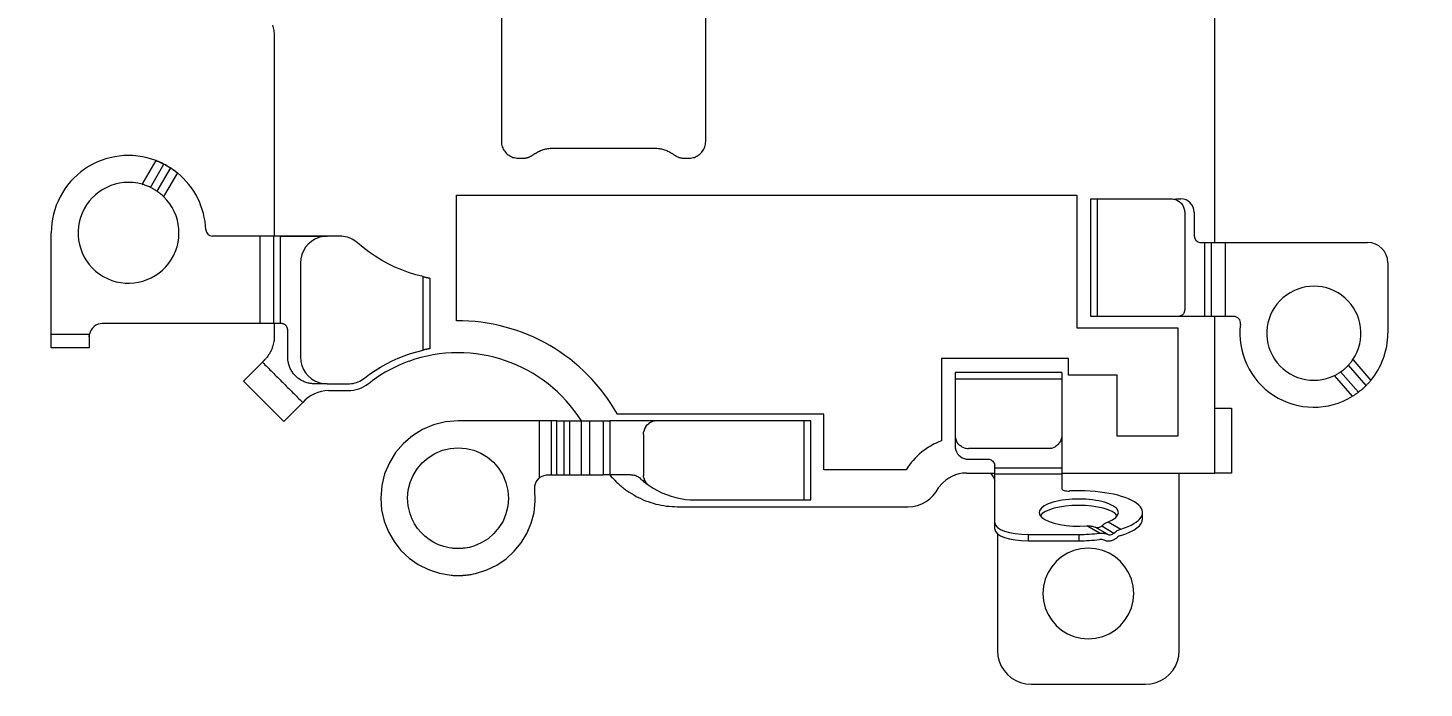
# Model space of a CAD drawing. Header units: millimetres. Extents: x 1863 to 2194, y 977 to 1295.
# Drawn here: x 1907.85 to 1928.61, y 1163.25 to 1173.08 of the extents above; entities that cross this region are included whole.
import ezdxf

# ---------------------------------------------------------------- set-up
doc = ezdxf.new("R2010")
doc.units = ezdxf.units.MM
doc.layers.add('2', color=7, linetype='Continuous', true_color=0xffffff)
doc.layers.add('BMLJ', color=4, linetype='Continuous')
doc.styles.get("Standard").update_dxf_attribs({"font": 'txt', "bigfont": 'gbcbig.shx'})
doc.dimstyles.new('ISO-25', dxfattribs={"dimtxt": 2.5, "dimasz": 2.5, "dimexe": 1.25, "dimexo": 0.625, "dimtad": 1, "dimtxsty": 'Standard', "dimcen": 2.5, "dimadec": 0, "dimazin": 0, "dimtfac": 1, "dimtmove": 0, "dimatfit": 3, "dimfxl": 1, "dimarcsym": 0})

# ---------------------------------------------------------------- blocks, each defined once
blk = doc.blocks.new('*D8')
at = {"layer": 'BMLJ', "color": 0, "lineweight": -2, "transparency": 16777216}
for p, q in [((2012.465, 1238.46), (1865.418, 1238.46)), ((1866.668, 1235.96), (1866.668, 1154.96)), ((2012.465, 1152.46), (1865.418, 1152.46))]:
    blk.add_line(p, q, dxfattribs=at)
at = {"layer": 'BMLJ', "color": 0, "transparency": 16777216}
for points in [[(1866.251, 1235.96), (1867.084, 1235.96), (1866.668, 1238.46)], [(1866.251, 1154.96), (1867.084, 1154.96), (1866.668, 1152.46)]]:
    blk.add_solid(points, dxfattribs=at)
at = {"layer": 'BMLJ', "color": 0, "transparency": 16777216, "insert": (1864.793, 1195.46), "char_height": 2.5, "attachment_point": 5, "rotation": 90}
blk.add_mtext('86', dxfattribs=at)

msp = doc.modelspace()

# ---------------------------------------------------------------- linework, layer by layer
at = {"layer": '2', "color": 35, "linetype": 'Continuous', "lineweight": 18}
for p, q in [((1909.547, 1170.751), (1909.751, 1171.104)), ((1909.668, 1170.705), (1909.868, 1171.052)), ((1909.965, 1170.996), (1909.765, 1170.649)), ((1910.068, 1170.921), (1909.864, 1170.568)), ((1923.655, 1168.785), (1923.655, 1170.535)), ((1925.191, 1170.335), (1925.191, 1169.985)), ((1908.192, 1168.32), (1908.192, 1170.03)), ((1912.483, 1169.98), (1910.591, 1169.98)), ((1911.299, 1168.68), (1911.299, 1169.98)), ((1911.499, 1169.98), (1911.499, 1168.68)), ((1911.599, 1169.98), (1911.599, 1168.68)), ((1912.233, 1169.974), (1912.172, 1169.959)), ((1912.298, 1169.98), (1912.233, 1169.974)), ((1912.512, 1169.979), (1912.483, 1169.98)), ((1912.541, 1169.975), (1912.512, 1169.979)), ((1912.569, 1169.97), (1912.541, 1169.975)), ((1912.597, 1169.963), (1912.569, 1169.97)), ((1925.191, 1169.985), (1925.192, 1169.969)), ((1911.943, 1169.764), (1911.919, 1169.706)), ((1911.975, 1169.816), (1911.943, 1169.764)), ((1912.015, 1169.863), (1911.975, 1169.816)), ((1912.062, 1169.903), (1912.015, 1169.863)), ((1912.114, 1169.935), (1912.062, 1169.903)), ((1912.172, 1169.959), (1912.114, 1169.935)), ((1912.624, 1169.954), (1912.597, 1169.963)), ((1912.65, 1169.943), (1912.624, 1169.954)), ((1912.676, 1169.93), (1912.65, 1169.943)), ((1912.7, 1169.915), (1912.676, 1169.93)), ((1912.724, 1169.899), (1912.7, 1169.915)), ((1912.747, 1169.881), (1912.724, 1169.899)), ((1912.832, 1169.809), (1912.747, 1169.881)), ((1912.92, 1169.742), (1912.832, 1169.809)), ((1925.192, 1169.969), (1925.196, 1169.953)), ((1925.196, 1169.953), (1925.202, 1169.939)), ((1925.202, 1169.939), (1925.21, 1169.926)), ((1925.21, 1169.926), (1925.22, 1169.914)), ((1925.22, 1169.914), (1925.232, 1169.904)), ((1925.232, 1169.904), (1925.245, 1169.896)), ((1925.245, 1169.896), (1925.259, 1169.89)), ((1925.259, 1169.89), (1925.274, 1169.886)), ((1925.274, 1169.886), (1925.29, 1169.885)), ((1925.349, 1169.885), (1925.449, 1169.885)), ((1925.349, 1168.785), (1925.349, 1169.885)), ((1925.449, 1169.885), (1927.769, 1169.885)), ((1925.449, 1168.785), (1925.449, 1169.885)), ((1925.649, 1169.885), (1925.649, 1168.785)), ((1911.904, 1169.645), (1911.899, 1169.58)), ((1911.899, 1169.58), (1911.899, 1168.182)), ((1911.919, 1169.706), (1911.904, 1169.645)), ((1913.012, 1169.68), (1912.92, 1169.742)), ((1913.106, 1169.622), (1913.012, 1169.68)), ((1913.203, 1169.569), (1913.106, 1169.622)), ((1913.303, 1169.52), (1913.203, 1169.569)), ((1928.069, 1169.585), (1928.069, 1168.535)), ((1913.404, 1169.477), (1913.303, 1169.52)), ((1913.508, 1169.439), (1913.404, 1169.477)), ((1913.614, 1169.406), (1913.508, 1169.439)), ((1913.722, 1169.378), (1913.614, 1169.406)), ((1913.722, 1168.285), (1913.722, 1169.378)), ((1923.754, 1168.785), (1923.655, 1168.785)), ((1925.779, 1168.785), (1924.965, 1168.785)), ((1908.192, 1168.52), (1908.761, 1168.52)), ((1911.499, 1168.68), (1908.957, 1168.68)), ((1911.599, 1168.68), (1911.499, 1168.68)), ((1908.757, 1168.32), (1908.192, 1168.32)), ((1908.757, 1168.48), (1908.757, 1168.32)), ((1911.05, 1167.822), (1911.333, 1168.105)), ((1911.899, 1168.182), (1911.904, 1168.117)), ((1911.904, 1168.117), (1911.919, 1168.056)), ((1913.176, 1168.079), (1913.263, 1168.123)), ((1913.263, 1168.123), (1913.352, 1168.163)), ((1913.352, 1168.163), (1913.442, 1168.2)), ((1913.442, 1168.2), (1913.534, 1168.232)), ((1913.534, 1168.232), (1913.627, 1168.261)), ((1913.627, 1168.261), (1913.722, 1168.285)), ((1927.549, 1168.143), (1927.817, 1167.834)), ((1911.919, 1168.056), (1911.943, 1167.998)), ((1911.943, 1167.998), (1911.975, 1167.946)), ((1911.975, 1167.946), (1912.015, 1167.899)), ((1912.015, 1167.899), (1912.062, 1167.859)), ((1912.85, 1167.866), (1912.928, 1167.925)), ((1912.928, 1167.925), (1913.009, 1167.98)), ((1913.009, 1167.98), (1913.091, 1168.031)), ((1913.091, 1168.031), (1913.176, 1168.079)), ((1923.223, 1167.95), (1921.633, 1167.95)), ((1921.633, 1167.95), (1921.633, 1167.85)), ((1923.223, 1167.95), (1923.223, 1166.221)), ((1927.545, 1167.598), (1927.277, 1167.906)), ((1927.367, 1167.959), (1927.631, 1167.656)), ((1927.747, 1167.758), (1927.484, 1168.061)), ((1911.65, 1167.222), (1911.05, 1167.822)), ((1912.062, 1167.859), (1912.114, 1167.827)), ((1912.114, 1167.827), (1912.172, 1167.802)), ((1912.172, 1167.802), (1912.233, 1167.787)), ((1912.233, 1167.787), (1912.298, 1167.781)), ((1912.298, 1167.781), (1912.604, 1167.781)), ((1912.604, 1167.781), (1912.63, 1167.782)), ((1912.63, 1167.782), (1912.657, 1167.785)), ((1912.657, 1167.785), (1912.683, 1167.789)), ((1912.683, 1167.789), (1912.709, 1167.795)), ((1912.709, 1167.795), (1912.734, 1167.803)), ((1912.734, 1167.803), (1912.758, 1167.813)), ((1912.758, 1167.813), (1912.782, 1167.824)), ((1912.782, 1167.824), (1912.806, 1167.836)), ((1912.806, 1167.836), (1912.828, 1167.851)), ((1912.828, 1167.851), (1912.85, 1167.866)), ((1923.223, 1167.85), (1921.633, 1167.85)), ((1911.932, 1167.505), (1911.65, 1167.222)), ((1925.495, 1167.42), (1925.745, 1167.42)), ((1925.745, 1167.42), (1925.745, 1166.453)), ((1913.713, 1167.102), (1913.563, 1167.008)), ((1913.878, 1167.171), (1913.713, 1167.102)), ((1914.055, 1167.215), (1913.878, 1167.171)), ((1914.242, 1167.23), (1914.055, 1167.215)), ((1915.713, 1167.23), (1914.242, 1167.23)), ((1915.453, 1166.38), (1915.453, 1167.23)), ((1915.633, 1166.43), (1915.633, 1167.23)), ((1915.713, 1166.43), (1915.713, 1167.23)), ((1915.713, 1167.23), (1916.498, 1167.23)), ((1915.818, 1167.23), (1915.818, 1166.43)), ((1915.898, 1167.23), (1915.898, 1166.43)), ((1916.078, 1166.43), (1916.078, 1167.23)), ((1916.198, 1167.23), (1916.198, 1166.43)), ((1916.398, 1167.23), (1916.398, 1166.43)), ((1916.498, 1167.23), (1916.498, 1166.43)), ((1917.009, 1167.093), (1917.001, 1167.062)), ((1917.021, 1167.122), (1917.009, 1167.093)), ((1917.037, 1167.148), (1917.021, 1167.122)), ((1917.037, 1167.148), (1917.057, 1167.171)), ((1917.057, 1167.171), (1917.08, 1167.191)), ((1917.106, 1167.207), (1917.08, 1167.191)), ((1917.135, 1167.22), (1917.106, 1167.207)), ((1917.166, 1167.227), (1917.135, 1167.22)), ((1919.387, 1167.23), (1917.166, 1167.23)), ((1919.387, 1167.23), (1919.387, 1166.054)), ((1919.487, 1166.054), (1919.487, 1167.23)), ((1913.429, 1166.893), (1913.314, 1166.759)), ((1913.563, 1167.008), (1913.429, 1166.893)), ((1916.999, 1167.03), (1917.001, 1167.062)), ((1916.999, 1167.03), (1916.999, 1166.433)), ((1921.633, 1167.02), (1921.633, 1166.86)), ((1921.633, 1166.86), (1921.636, 1166.828)), ((1913.314, 1166.759), (1913.221, 1166.609)), ((1913.707, 1166.606), (1913.796, 1166.683)), ((1913.796, 1166.683), (1913.896, 1166.746)), ((1913.896, 1166.746), (1914.009, 1166.793)), ((1914.009, 1166.793), (1914.127, 1166.821)), ((1914.127, 1166.821), (1914.246, 1166.83)), ((1914.246, 1166.83), (1914.362, 1166.82)), ((1914.362, 1166.82), (1914.475, 1166.793)), ((1914.475, 1166.793), (1914.581, 1166.749)), ((1914.581, 1166.749), (1914.68, 1166.689)), ((1914.68, 1166.689), (1914.768, 1166.615)), ((1921.636, 1166.828), (1921.643, 1166.797)), ((1921.643, 1166.797), (1921.655, 1166.768)), ((1921.655, 1166.768), (1921.671, 1166.742)), ((1921.671, 1166.742), (1921.691, 1166.719)), ((1921.691, 1166.719), (1921.715, 1166.699)), ((1921.715, 1166.699), (1921.741, 1166.683)), ((1921.741, 1166.683), (1921.77, 1166.671)), ((1921.77, 1166.671), (1921.8, 1166.663)), ((1921.8, 1166.663), (1921.833, 1166.661)), ((1921.833, 1166.661), (1922.123, 1166.661)), ((1922.123, 1166.661), (1922.14, 1166.659)), ((1922.14, 1166.659), (1922.155, 1166.655)), ((1922.155, 1166.655), (1922.169, 1166.649)), ((1922.169, 1166.649), (1922.182, 1166.641)), ((1913.151, 1166.444), (1913.107, 1166.267)), ((1913.221, 1166.609), (1913.151, 1166.444)), ((1913.573, 1166.419), (1913.633, 1166.518)), ((1913.633, 1166.518), (1913.707, 1166.606)), ((1914.768, 1166.615), (1914.845, 1166.527)), ((1914.845, 1166.527), (1914.908, 1166.426)), ((1922.163, 1166.454), (1922.182, 1166.427)), ((1922.182, 1166.641), (1922.194, 1166.631)), ((1922.194, 1166.631), (1922.204, 1166.619)), ((1922.204, 1166.619), (1922.212, 1166.606)), ((1922.212, 1166.606), (1922.218, 1166.592)), ((1922.218, 1166.592), (1922.222, 1166.576)), ((1922.222, 1166.576), (1922.223, 1166.563)), ((1922.223, 1165.618), (1922.223, 1166.563)), ((1922.223, 1166.531), (1923.223, 1166.531)), ((1924.966, 1163.813), (1924.966, 1166.454)), ((1925.745, 1166.453), (1925.496, 1166.453)), ((1913.107, 1166.267), (1913.092, 1166.08)), ((1913.501, 1166.2), (1913.529, 1166.313)), ((1913.529, 1166.313), (1913.573, 1166.419)), ((1914.908, 1166.426), (1914.955, 1166.313)), ((1914.955, 1166.313), (1914.983, 1166.195)), ((1915.384, 1166.23), (1915.386, 1166.262)), ((1915.386, 1166.262), (1915.394, 1166.293)), ((1915.394, 1166.293), (1915.406, 1166.322)), ((1915.406, 1166.322), (1915.422, 1166.348)), ((1915.422, 1166.348), (1915.442, 1166.372)), ((1915.442, 1166.372), (1915.466, 1166.392)), ((1915.466, 1166.392), (1915.492, 1166.408)), ((1915.492, 1166.408), (1915.521, 1166.42)), ((1915.521, 1166.42), (1915.56, 1166.43)), ((1915.56, 1166.43), (1915.713, 1166.43)), ((1915.713, 1166.43), (1916.398, 1166.43)), ((1916.814, 1166.43), (1916.398, 1166.43)), ((1916.814, 1166.43), (1916.829, 1166.43)), ((1916.829, 1166.43), (1916.844, 1166.428)), ((1916.844, 1166.428), (1916.859, 1166.425)), ((1916.859, 1166.425), (1916.873, 1166.421)), ((1916.873, 1166.421), (1916.887, 1166.416)), ((1916.887, 1166.416), (1916.901, 1166.41)), ((1916.901, 1166.41), (1916.914, 1166.403)), ((1916.914, 1166.403), (1916.927, 1166.395)), ((1916.927, 1166.395), (1916.939, 1166.386)), ((1916.939, 1166.386), (1916.951, 1166.376)), ((1916.951, 1166.376), (1916.963, 1166.365)), ((1916.963, 1166.365), (1916.976, 1166.353)), ((1916.976, 1166.353), (1916.989, 1166.342)), ((1916.989, 1166.342), (1917.002, 1166.331)), ((1916.999, 1166.433), (1917, 1166.413)), ((1917.002, 1166.394), (1917, 1166.413)), ((1917.002, 1166.394), (1917.007, 1166.376)), ((1917.002, 1166.331), (1917.015, 1166.32)), ((1917.007, 1166.376), (1917.013, 1166.358)), ((1917.021, 1166.34), (1917.013, 1166.358)), ((1917.015, 1166.32), (1917.029, 1166.309)), ((1917.021, 1166.34), (1917.031, 1166.324)), ((1917.029, 1166.309), (1917.042, 1166.299)), ((1917.042, 1166.308), (1917.031, 1166.324)), ((1917.054, 1166.294), (1917.042, 1166.308)), ((1917.042, 1166.299), (1917.056, 1166.289)), ((1917.054, 1166.294), (1917.07, 1166.279)), ((1917.056, 1166.289), (1917.07, 1166.278)), ((1917.07, 1166.278), (1917.084, 1166.269)), ((1917.084, 1166.269), (1917.145, 1166.229)), ((1922.182, 1166.427), (1922.199, 1166.398)), ((1922.199, 1166.398), (1922.215, 1166.37)), ((1922.215, 1166.37), (1922.223, 1166.351)), ((1923.223, 1166.437), (1922.223, 1166.437)), ((1913.092, 1166.08), (1913.106, 1165.905)), ((1913.492, 1166.084), (1913.501, 1166.2)), ((1913.5, 1165.965), (1913.492, 1166.084)), ((1914.992, 1166.076), (1914.982, 1165.96)), ((1914.983, 1166.195), (1914.992, 1166.076)), ((1915.372, 1165.869), (1915.391, 1166.036)), ((1915.384, 1166.215), (1915.384, 1166.217)), ((1915.384, 1166.212), (1915.384, 1166.215)), ((1915.384, 1166.21), (1915.384, 1166.212)), ((1915.384, 1166.208), (1915.384, 1166.21)), ((1915.391, 1166.036), (1915.384, 1166.208)), ((1917.145, 1166.229), (1917.209, 1166.193)), ((1917.209, 1166.193), (1917.274, 1166.161)), ((1917.274, 1166.161), (1917.341, 1166.133)), ((1917.341, 1166.133), (1917.41, 1166.109)), ((1917.41, 1166.109), (1917.48, 1166.089)), ((1917.48, 1166.089), (1917.551, 1166.074)), ((1917.551, 1166.074), (1917.623, 1166.063)), ((1917.623, 1166.063), (1917.696, 1166.056)), ((1917.696, 1166.056), (1917.769, 1166.054)), ((1917.769, 1166.054), (1919.487, 1166.054)), ((1913.106, 1165.905), (1913.144, 1165.738)), ((1913.529, 1165.846), (1913.5, 1165.965)), ((1913.559, 1165.77), (1913.529, 1165.846)), ((1914.955, 1165.847), (1914.911, 1165.741)), ((1914.982, 1165.96), (1914.955, 1165.847)), ((1915.33, 1165.708), (1915.372, 1165.869)), ((1924.423, 1165.772), (1924.423, 1165.866)), ((1913.144, 1165.738), (1913.206, 1165.58)), ((1913.596, 1165.698), (1913.559, 1165.77)), ((1913.641, 1165.631), (1913.596, 1165.698)), ((1913.693, 1165.57), (1913.641, 1165.631)), ((1914.851, 1165.643), (1914.777, 1165.554)), ((1914.911, 1165.741), (1914.851, 1165.643)), ((1915.266, 1165.557), (1915.33, 1165.708)), ((1923.78, 1165.559), (1923.595, 1165.669)), ((1923.899, 1165.543), (1923.718, 1165.65)), ((1923.815, 1165.669), (1923.995, 1165.562)), ((1923.912, 1165.731), (1924.097, 1165.621)), ((1913.206, 1165.58), (1913.29, 1165.435)), ((1913.29, 1165.435), (1913.393, 1165.304)), ((1913.75, 1165.514), (1913.693, 1165.57)), ((1913.813, 1165.465), (1913.75, 1165.514)), ((1913.881, 1165.423), (1913.813, 1165.465)), ((1913.953, 1165.388), (1913.881, 1165.423)), ((1914.588, 1165.415), (1914.475, 1165.368)), ((1914.689, 1165.477), (1914.588, 1165.415)), ((1914.777, 1165.554), (1914.689, 1165.477)), ((1915.078, 1165.29), (1915.181, 1165.417)), ((1915.181, 1165.417), (1915.266, 1165.557)), ((1922.266, 1165.549), (1922.266, 1163.813)), ((1922.723, 1165.541), (1922.723, 1165.447)), ((1922.723, 1165.541), (1923.473, 1165.541)), ((1922.723, 1165.447), (1923.473, 1165.447)), ((1923.473, 1165.541), (1923.473, 1165.447)), ((1913.393, 1165.304), (1913.514, 1165.19)), ((1914.03, 1165.361), (1913.953, 1165.388)), ((1914.11, 1165.342), (1914.03, 1165.361)), ((1914.144, 1165.337), (1914.11, 1165.342)), ((1914.208, 1165.331), (1914.192, 1165.331)), ((1914.272, 1165.331), (1914.208, 1165.331)), ((1914.28, 1165.331), (1914.272, 1165.331)), ((1914.288, 1165.331), (1914.28, 1165.331)), ((1914.323, 1165.335), (1914.309, 1165.333)), ((1914.337, 1165.336), (1914.323, 1165.335)), ((1914.35, 1165.337), (1914.337, 1165.336)), ((1914.38, 1165.343), (1914.35, 1165.337)), ((1914.411, 1165.349), (1914.38, 1165.343)), ((1914.443, 1165.358), (1914.411, 1165.349)), ((1914.475, 1165.368), (1914.443, 1165.358)), ((1914.957, 1165.179), (1915.078, 1165.29)), ((1923.217, 1165.207), (1923.139, 1165.14)), ((1923.305, 1165.262), (1923.217, 1165.207)), ((1923.402, 1165.303), (1923.305, 1165.262)), ((1923.505, 1165.328), (1923.402, 1165.303)), ((1923.615, 1165.337), (1923.505, 1165.328)), ((1923.724, 1165.328), (1923.615, 1165.337)), ((1923.829, 1165.303), (1923.724, 1165.328)), ((1923.926, 1165.262), (1923.829, 1165.303)), ((1924.014, 1165.207), (1923.926, 1165.262)), ((1924.093, 1165.14), (1924.014, 1165.207)), ((1913.514, 1165.19), (1913.651, 1165.093)), ((1913.651, 1165.093), (1913.802, 1165.017)), ((1913.802, 1165.017), (1913.965, 1164.963)), ((1914.504, 1164.96), (1914.668, 1165.012)), ((1914.668, 1165.012), (1914.82, 1165.085)), ((1914.82, 1165.085), (1914.957, 1165.179)), ((1923.071, 1165.061), (1923.016, 1164.973)), ((1923.139, 1165.14), (1923.071, 1165.061)), ((1924.16, 1165.061), (1924.093, 1165.14)), ((1924.215, 1164.973), (1924.16, 1165.061)), ((1913.965, 1164.963), (1914.139, 1164.934)), ((1914.139, 1164.934), (1914.155, 1164.934)), ((1914.155, 1164.934), (1914.172, 1164.932)), ((1914.172, 1164.932), (1914.189, 1164.931)), ((1914.189, 1164.931), (1914.205, 1164.931)), ((1914.205, 1164.931), (1914.237, 1164.93)), ((1914.237, 1164.93), (1914.266, 1164.93)), ((1914.266, 1164.93), (1914.28, 1164.931)), ((1914.28, 1164.931), (1914.293, 1164.931)), ((1914.293, 1164.931), (1914.308, 1164.932)), ((1914.329, 1164.934), (1914.337, 1164.934)), ((1914.337, 1164.934), (1914.344, 1164.934)), ((1914.344, 1164.934), (1914.351, 1164.935)), ((1914.351, 1164.935), (1914.365, 1164.936)), ((1914.365, 1164.936), (1914.378, 1164.938)), ((1914.378, 1164.938), (1914.392, 1164.94)), ((1914.392, 1164.94), (1914.407, 1164.942)), ((1914.407, 1164.942), (1914.423, 1164.944)), ((1914.423, 1164.944), (1914.439, 1164.947)), ((1914.439, 1164.947), (1914.471, 1164.953)), ((1914.471, 1164.953), (1914.504, 1164.96)), ((1922.976, 1164.876), (1922.95, 1164.772)), ((1923.016, 1164.973), (1922.976, 1164.876)), ((1924.256, 1164.876), (1924.215, 1164.973)), ((1924.282, 1164.772), (1924.256, 1164.876)), ((1922.95, 1164.772), (1922.941, 1164.663)), ((1922.941, 1164.663), (1922.95, 1164.553)), ((1924.29, 1164.663), (1924.282, 1164.772)), ((1924.282, 1164.553), (1924.29, 1164.663)), ((1922.95, 1164.553), (1922.976, 1164.449)), ((1922.976, 1164.449), (1923.016, 1164.352)), ((1924.215, 1164.352), (1924.256, 1164.449)), ((1924.256, 1164.449), (1924.282, 1164.553)), ((1923.016, 1164.352), (1923.071, 1164.264)), ((1923.071, 1164.264), (1923.139, 1164.186)), ((1923.139, 1164.186), (1923.217, 1164.118)), ((1924.014, 1164.118), (1924.093, 1164.186)), ((1924.093, 1164.186), (1924.16, 1164.264)), ((1924.16, 1164.264), (1924.215, 1164.352)), ((1923.217, 1164.118), (1923.305, 1164.063)), ((1923.305, 1164.063), (1923.402, 1164.022)), ((1923.402, 1164.022), (1923.505, 1163.997)), ((1923.505, 1163.997), (1923.615, 1163.988)), ((1923.615, 1163.988), (1923.724, 1163.997)), ((1923.724, 1163.997), (1923.829, 1164.022)), ((1923.829, 1164.022), (1923.926, 1164.063)), ((1923.926, 1164.063), (1924.014, 1164.118)), ((1922.266, 1163.813), (1922.272, 1163.732)), ((1924.96, 1163.732), (1924.966, 1163.813)), ((1922.272, 1163.732), (1922.291, 1163.655)), ((1922.291, 1163.655), (1922.321, 1163.583)), ((1922.321, 1163.583), (1922.362, 1163.517)), ((1924.87, 1163.517), (1924.91, 1163.583)), ((1924.91, 1163.583), (1924.941, 1163.655)), ((1924.941, 1163.655), (1924.96, 1163.732)), ((1922.362, 1163.517), (1922.412, 1163.459)), ((1922.412, 1163.459), (1922.47, 1163.409)), ((1922.47, 1163.409), (1922.536, 1163.368)), ((1922.536, 1163.368), (1922.608, 1163.338)), ((1922.608, 1163.338), (1922.685, 1163.319)), ((1924.546, 1163.319), (1924.624, 1163.338)), ((1924.624, 1163.338), (1924.695, 1163.368)), ((1924.695, 1163.368), (1924.761, 1163.409)), ((1924.761, 1163.409), (1924.819, 1163.459)), ((1924.819, 1163.459), (1924.87, 1163.517)), ((1922.685, 1163.319), (1922.766, 1163.312)), ((1922.766, 1163.312), (1924.465, 1163.312)), ((1924.465, 1163.312), (1924.546, 1163.319))]:
    msp.add_line(p, q, dxfattribs=at)
for centre, radius, start, end in [((1909.342, 1170.03), 1.15, 69.1582, 180), ((1909.342, 1170.03), 1.15, 2.2924, 50.8418), ((1909.342, 1170.03), 0.75, 74.1255, 45.8745), ((1924.99, 1170.334), 0.201, 0.194, 89.982), ((1910.591, 1170.08), 0.1, 182.293, 270), ((1927.769, 1169.585), 0.3, 360, 90), ((1926.969, 1168.535), 0.7, 325.9245, 296.0755), ((1925.779, 1168.685), 0.1, 352.8192, 90), ((1908.957, 1168.48), 0.2, 90, 168.4516), ((1914.243, 1166.007), 2.713, 29.1647, 90.4985), ((1926.969, 1168.535), 1.1, 172.8192, 301.567), ((1926.969, 1168.535), 1.1, 320.433, 360), ((1914.236, 1166.09), 2.154, 109.7398, 126.1555), ((1914.243, 1166.081), 2.164, 32.0654, 109.8179), ((1912.604, 1168.181), 0.499, 270.0264, 307.9748), ((1912.319, 1167.171), 0.51, 90.2623, 139.2057), ((1921.803, 1165.951), 1.052, 110.5818, 148.3396), ((1921.802, 1165.954), 0.5, 90, 140.809), ((1920.936, 1166.452), 0.499, 270.0054, 334.3946)]:
    msp.add_arc(centre, radius, start, end, dxfattribs=at)
for centre, major_axis, start_param, end_param in [((1923.473, 1165.866), (-0.59, 0), 2.409829, 8.062146), ((1923.323, 1166.221), (0.1, 0), 3.141593, 4.855737), ((1923.473, 1165.866), (-0.95, 0), 2.288276, 4.855737), ((1923.473, 1165.772), (-0.59, 0), 3.376639, 6.048154), ((1922.723, 1165.712), (-0.5, 0), 0, 1.570796), ((1922.723, 1165.618), (0.5, 0), 3.141593, 4.712389), ((1923.473, 1165.772), (-0.95, 0), 2.288276, 3.141597), ((1923.473, 1165.866), (-0.95, 0), 1.570796, 1.900514), ((1923.473, 1165.772), (-0.95, 0), 1.570796, 1.900514)]:
    msp.add_ellipse(centre, major_axis=major_axis, ratio=0.34202, start_param=start_param, end_param=end_param, dxfattribs=at)
for points, degree in [([(1925.495, 1169.885), (1925.495, 1183.619)], 1), ([(1917.926, 1171.39), (1917.926, 1176.1)], 1), ([(1914.888, 1175.066), (1914.888, 1171.39)], 1), ([(1911.484, 1173.119), (1911.49, 1173.094), (1911.496, 1173.068), (1911.503, 1173.043)], 3), ([(1911.503, 1173.043), (1911.505, 1173.016), (1911.507, 1172.989), (1911.509, 1172.961)], 3), ([(1911.509, 1172.961), (1911.509, 1169.98)], 1), ([(1914.888, 1171.39), (1914.889, 1171.377), (1914.89, 1171.363), (1914.891, 1171.35)], 3), ([(1914.891, 1171.35), (1914.894, 1171.337), (1914.897, 1171.324), (1914.9, 1171.311)], 3), ([(1914.9, 1171.311), (1914.905, 1171.299), (1914.91, 1171.287), (1914.915, 1171.275)], 3), ([(1914.915, 1171.275), (1914.922, 1171.264), (1914.929, 1171.254), (1914.936, 1171.243)], 3), ([(1914.936, 1171.243), (1914.944, 1171.233), (1914.952, 1171.223), (1914.96, 1171.214)], 3), ([(1915.384, 1171.209), (1915.394, 1171.214), (1915.403, 1171.22), (1915.412, 1171.226)], 3), ([(1915.412, 1171.226), (1915.422, 1171.231), (1915.431, 1171.236), (1915.441, 1171.24)], 3), ([(1915.441, 1171.24), (1915.45, 1171.245), (1915.46, 1171.249), (1915.47, 1171.253)], 3), ([(1915.47, 1171.253), (1915.48, 1171.257), (1915.49, 1171.261), (1915.5, 1171.265)], 3), ([(1915.5, 1171.265), (1915.51, 1171.268), (1915.521, 1171.271), (1915.531, 1171.274)], 3), ([(1915.531, 1171.274), (1915.541, 1171.276), (1915.552, 1171.279), (1915.562, 1171.281)], 3), ([(1915.562, 1171.281), (1915.573, 1171.283), (1915.583, 1171.284), (1915.594, 1171.286)], 3), ([(1915.594, 1171.286), (1915.605, 1171.287), (1915.615, 1171.288), (1915.626, 1171.289)], 3), ([(1915.626, 1171.289), (1915.637, 1171.29), (1915.648, 1171.29), (1915.659, 1171.29)], 3), ([(1915.659, 1171.29), (1917.157, 1171.29)], 1), ([(1917.157, 1171.29), (1917.168, 1171.29), (1917.178, 1171.29), (1917.189, 1171.289)], 3), ([(1917.189, 1171.289), (1917.2, 1171.288), (1917.21, 1171.287), (1917.221, 1171.286)], 3), ([(1917.221, 1171.286), (1917.232, 1171.284), (1917.242, 1171.283), (1917.253, 1171.281)], 3), ([(1917.253, 1171.281), (1917.263, 1171.279), (1917.274, 1171.276), (1917.284, 1171.274)], 3), ([(1917.284, 1171.274), (1917.294, 1171.271), (1917.304, 1171.268), (1917.315, 1171.265)], 3), ([(1917.315, 1171.265), (1917.325, 1171.261), (1917.335, 1171.257), (1917.345, 1171.253)], 3), ([(1917.345, 1171.253), (1917.354, 1171.249), (1917.364, 1171.245), (1917.374, 1171.24)], 3), ([(1917.374, 1171.24), (1917.383, 1171.236), (1917.393, 1171.231), (1917.402, 1171.226)], 3), ([(1917.402, 1171.226), (1917.412, 1171.22), (1917.421, 1171.214), (1917.43, 1171.209)], 3), ([(1917.854, 1171.214), (1917.862, 1171.223), (1917.87, 1171.233), (1917.879, 1171.243)], 3), ([(1917.879, 1171.243), (1917.885, 1171.254), (1917.892, 1171.264), (1917.899, 1171.275)], 3), ([(1917.899, 1171.275), (1917.904, 1171.287), (1917.909, 1171.299), (1917.914, 1171.311)], 3), ([(1917.914, 1171.311), (1917.917, 1171.324), (1917.92, 1171.337), (1917.923, 1171.35)], 3), ([(1917.923, 1171.35), (1917.924, 1171.363), (1917.925, 1171.377), (1917.926, 1171.39)], 3), ([(1914.96, 1171.214), (1914.97, 1171.205), (1914.98, 1171.197), (1914.989, 1171.189)], 3), ([(1914.989, 1171.189), (1915, 1171.182), (1915.011, 1171.175), (1915.022, 1171.168)], 3), ([(1915.022, 1171.168), (1915.034, 1171.163), (1915.046, 1171.158), (1915.058, 1171.153)], 3), ([(1915.058, 1171.153), (1915.071, 1171.15), (1915.084, 1171.147), (1915.097, 1171.144)], 3), ([(1915.097, 1171.144), (1915.11, 1171.143), (1915.124, 1171.142), (1915.137, 1171.141)], 3), ([(1915.137, 1171.141), (1915.208, 1171.141)], 1), ([(1915.208, 1171.141), (1915.214, 1171.141), (1915.219, 1171.141), (1915.224, 1171.141)], 3), ([(1915.224, 1171.141), (1915.23, 1171.142), (1915.235, 1171.142), (1915.24, 1171.143)], 3), ([(1915.24, 1171.143), (1915.246, 1171.143), (1915.251, 1171.144), (1915.256, 1171.145)], 3), ([(1915.256, 1171.145), (1915.261, 1171.146), (1915.267, 1171.148), (1915.272, 1171.149)], 3), ([(1915.272, 1171.149), (1915.277, 1171.15), (1915.282, 1171.152), (1915.287, 1171.153)], 3), ([(1915.287, 1171.153), (1915.292, 1171.155), (1915.297, 1171.157), (1915.302, 1171.159)], 3), ([(1915.302, 1171.159), (1915.307, 1171.161), (1915.312, 1171.163), (1915.317, 1171.165)], 3), ([(1915.317, 1171.165), (1915.321, 1171.168), (1915.326, 1171.17), (1915.331, 1171.173)], 3), ([(1915.331, 1171.173), (1915.335, 1171.176), (1915.34, 1171.178), (1915.344, 1171.181)], 3), ([(1915.344, 1171.181), (1915.349, 1171.184), (1915.353, 1171.187), (1915.358, 1171.19)], 3), ([(1915.358, 1171.19), (1915.366, 1171.197), (1915.375, 1171.203), (1915.384, 1171.209)], 3), ([(1917.43, 1171.209), (1917.439, 1171.203), (1917.448, 1171.197), (1917.457, 1171.19)], 3), ([(1917.457, 1171.19), (1917.461, 1171.187), (1917.465, 1171.184), (1917.47, 1171.181)], 3), ([(1917.47, 1171.181), (1917.474, 1171.178), (1917.479, 1171.176), (1917.483, 1171.173)], 3), ([(1917.483, 1171.173), (1917.488, 1171.17), (1917.493, 1171.168), (1917.498, 1171.165)], 3), ([(1917.498, 1171.165), (1917.502, 1171.163), (1917.507, 1171.161), (1917.512, 1171.159)], 3), ([(1917.512, 1171.159), (1917.517, 1171.157), (1917.522, 1171.155), (1917.527, 1171.153)], 3), ([(1917.527, 1171.153), (1917.532, 1171.152), (1917.537, 1171.15), (1917.542, 1171.149)], 3), ([(1917.542, 1171.149), (1917.548, 1171.148), (1917.553, 1171.146), (1917.558, 1171.145)], 3), ([(1917.558, 1171.145), (1917.563, 1171.144), (1917.568, 1171.143), (1917.574, 1171.143)], 3), ([(1917.574, 1171.143), (1917.579, 1171.142), (1917.584, 1171.142), (1917.59, 1171.141)], 3), ([(1917.59, 1171.141), (1917.595, 1171.141), (1917.6, 1171.141), (1917.606, 1171.141)], 3), ([(1917.606, 1171.141), (1917.678, 1171.141)], 1), ([(1917.678, 1171.141), (1917.692, 1171.142), (1917.705, 1171.143), (1917.719, 1171.144)], 3), ([(1917.719, 1171.144), (1917.731, 1171.147), (1917.744, 1171.15), (1917.757, 1171.153)], 3), ([(1917.757, 1171.153), (1917.769, 1171.158), (1917.781, 1171.163), (1917.792, 1171.168)], 3), ([(1917.792, 1171.168), (1917.803, 1171.175), (1917.814, 1171.182), (1917.825, 1171.189)], 3), ([(1917.825, 1171.189), (1917.835, 1171.197), (1917.844, 1171.205), (1917.854, 1171.214)], 3), ([(1914.219, 1170.59), (1923.445, 1170.59)], 1), ([(1914.219, 1168.72), (1914.219, 1170.59)], 1), ([(1923.445, 1170.59), (1923.445, 1168.618)], 1), ([(1923.655, 1170.535), (1923.754, 1170.535)], 1), ([(1923.754, 1170.535), (1924.849, 1170.535)], 1), ([(1923.754, 1168.785), (1923.754, 1170.535)], 1), ([(1924.849, 1170.535), (1924.859, 1170.534), (1924.87, 1170.533), (1924.881, 1170.532)], 3), ([(1924.881, 1170.532), (1924.891, 1170.53), (1924.902, 1170.527), (1924.912, 1170.525)], 3), ([(1924.912, 1170.535), (1924.99, 1170.535)], 1), ([(1924.912, 1170.525), (1924.921, 1170.521), (1924.931, 1170.517), (1924.941, 1170.512)], 3), ([(1924.941, 1170.512), (1924.949, 1170.507), (1924.958, 1170.502), (1924.967, 1170.496)], 3), ([(1924.967, 1170.496), (1924.975, 1170.49), (1924.982, 1170.483), (1924.99, 1170.476)], 3), ([(1924.99, 1170.476), (1924.997, 1170.469), (1925.003, 1170.461), (1925.01, 1170.453)], 3), ([(1925.01, 1170.453), (1925.016, 1170.444), (1925.021, 1170.436), (1925.026, 1170.427)], 3), ([(1925.026, 1170.427), (1925.03, 1170.417), (1925.034, 1170.408), (1925.038, 1170.398)], 3), ([(1925.038, 1170.398), (1925.041, 1170.388), (1925.043, 1170.378), (1925.046, 1170.367)], 3), ([(1925.046, 1170.367), (1925.047, 1170.356), (1925.048, 1170.346), (1925.049, 1170.335)], 3), ([(1925.049, 1170.335), (1925.049, 1168.885)], 1), ([(1911.599, 1169.98), (1912.298, 1169.98)], 1), ([(1925.29, 1169.885), (1925.349, 1169.885)], 1), ([(1913.742, 1169.373), (1913.745, 1169.372), (1913.748, 1169.371), (1913.751, 1169.37)], 3), ([(1913.751, 1169.37), (1913.754, 1169.37), (1913.757, 1169.369), (1913.76, 1169.368)], 3), ([(1913.76, 1169.368), (1913.763, 1169.368), (1913.766, 1169.368), (1913.769, 1169.367)], 3), ([(1913.793, 1169.362), (1913.795, 1169.362), (1913.797, 1169.361), (1913.799, 1169.361)], 3), ([(1913.799, 1169.361), (1913.801, 1169.36), (1913.803, 1169.36), (1913.805, 1169.359)], 3), ([(1913.805, 1169.359), (1913.807, 1169.359), (1913.808, 1169.358), (1913.81, 1169.358)], 3), ([(1913.817, 1169.357), (1913.819, 1169.357), (1913.82, 1169.357), (1913.822, 1169.357)], 3), ([(1913.822, 1169.357), (1913.822, 1168.306)], 1), ([(1924.949, 1168.785), (1923.754, 1168.785)], 1), ([(1924.965, 1168.786), (1924.96, 1168.786), (1924.954, 1168.785), (1924.949, 1168.785)], 3), ([(1924.98, 1168.79), (1924.975, 1168.789), (1924.97, 1168.788), (1924.965, 1168.786)], 3), ([(1924.995, 1168.796), (1924.99, 1168.794), (1924.985, 1168.792), (1924.98, 1168.79)], 3), ([(1925.008, 1168.804), (1925.003, 1168.802), (1924.999, 1168.799), (1924.995, 1168.796)], 3), ([(1925.019, 1168.814), (1925.015, 1168.811), (1925.012, 1168.808), (1925.008, 1168.804)], 3), ([(1925.029, 1168.826), (1925.026, 1168.822), (1925.023, 1168.818), (1925.019, 1168.814)], 3), ([(1925.037, 1168.839), (1925.035, 1168.835), (1925.032, 1168.83), (1925.029, 1168.826)], 3), ([(1925.043, 1168.853), (1925.041, 1168.849), (1925.039, 1168.844), (1925.037, 1168.839)], 3), ([(1925.047, 1168.869), (1925.046, 1168.864), (1925.045, 1168.858), (1925.043, 1168.853)], 3), ([(1925.049, 1168.885), (1925.048, 1168.879), (1925.048, 1168.874), (1925.047, 1168.869)], 3), ([(1925.495, 1166.454), (1925.495, 1168.785)], 1), ([(1911.509, 1168.68), (1911.509, 1168.489)], 1), ([(1911.61, 1168.68), (1911.599, 1168.68)], 1), ([(1911.626, 1168.679), (1911.621, 1168.679), (1911.615, 1168.679), (1911.61, 1168.68)], 3), ([(1911.641, 1168.675), (1911.636, 1168.676), (1911.631, 1168.677), (1911.626, 1168.679)], 3), ([(1911.656, 1168.669), (1911.651, 1168.671), (1911.646, 1168.673), (1911.641, 1168.675)], 3), ([(1911.669, 1168.661), (1911.664, 1168.663), (1911.66, 1168.666), (1911.656, 1168.669)], 3), ([(1911.68, 1168.651), (1911.676, 1168.654), (1911.672, 1168.657), (1911.669, 1168.661)], 3), ([(1911.69, 1168.639), (1911.687, 1168.643), (1911.684, 1168.647), (1911.68, 1168.651)], 3), ([(1911.698, 1168.626), (1911.696, 1168.63), (1911.693, 1168.635), (1911.69, 1168.639)], 3), ([(1911.704, 1168.612), (1911.702, 1168.617), (1911.7, 1168.621), (1911.698, 1168.626)], 3), ([(1911.708, 1168.597), (1911.707, 1168.602), (1911.706, 1168.607), (1911.704, 1168.612)], 3), ([(1911.71, 1168.581), (1911.709, 1168.586), (1911.709, 1168.591), (1911.708, 1168.597)], 3), ([(1911.71, 1168.182), (1911.71, 1168.581)], 1), ([(1923.445, 1168.618), (1924.945, 1168.618)], 1), ([(1924.945, 1168.618), (1924.945, 1167.003)], 1), ([(1911.485, 1168.334), (1911.48, 1168.322), (1911.476, 1168.31), (1911.471, 1168.297)], 3), ([(1911.495, 1168.372), (1911.492, 1168.359), (1911.488, 1168.347), (1911.485, 1168.334)], 3), ([(1911.503, 1168.41), (1911.5, 1168.397), (1911.498, 1168.384), (1911.495, 1168.372)], 3), ([(1911.508, 1168.449), (1911.506, 1168.436), (1911.505, 1168.423), (1911.503, 1168.41)], 3), ([(1911.509, 1168.489), (1911.509, 1168.476), (1911.508, 1168.463), (1911.508, 1168.449)], 3), ([(1911.363, 1168.135), (1911.333, 1168.105)], 1), ([(1911.333, 1168.105), (1911.932, 1167.505)], 1), ([(1911.39, 1168.164), (1911.381, 1168.154), (1911.372, 1168.145), (1911.363, 1168.135)], 3), ([(1911.414, 1168.195), (1911.406, 1168.185), (1911.398, 1168.174), (1911.39, 1168.164)], 3), ([(1911.436, 1168.228), (1911.429, 1168.217), (1911.421, 1168.206), (1911.414, 1168.195)], 3), ([(1911.455, 1168.262), (1911.448, 1168.251), (1911.442, 1168.239), (1911.436, 1168.228)], 3), ([(1911.471, 1168.297), (1911.466, 1168.286), (1911.46, 1168.274), (1911.455, 1168.262)], 3), ([(1911.715, 1168.117), (1911.713, 1168.139), (1911.711, 1168.16), (1911.71, 1168.182)], 3), ([(1911.73, 1168.055), (1911.725, 1168.076), (1911.72, 1168.096), (1911.715, 1168.117)], 3), ([(1913.732, 1168.287), (1913.729, 1168.286), (1913.725, 1168.286), (1913.722, 1168.285)], 3), ([(1913.742, 1168.29), (1913.738, 1168.289), (1913.735, 1168.288), (1913.732, 1168.287)], 3), ([(1913.75, 1168.291), (1913.747, 1168.29), (1913.745, 1168.29), (1913.742, 1168.29)], 3), ([(1913.76, 1168.293), (1913.757, 1168.292), (1913.754, 1168.291), (1913.75, 1168.291)], 3), ([(1913.769, 1168.295), (1913.766, 1168.294), (1913.763, 1168.293), (1913.76, 1168.293)], 3), ([(1913.81, 1168.304), (1913.808, 1168.303), (1913.807, 1168.303), (1913.805, 1168.303)], 3), ([(1913.814, 1168.304), (1913.813, 1168.304), (1913.811, 1168.304), (1913.81, 1168.304)], 3), ([(1913.82, 1168.305), (1913.818, 1168.305), (1913.816, 1168.305), (1913.814, 1168.304)], 3), ([(1913.822, 1168.306), (1913.821, 1168.306), (1913.821, 1168.305), (1913.82, 1168.305)], 3), ([(1921.433, 1168.16), (1921.433, 1166.936)], 1), ([(1923.323, 1168.16), (1921.433, 1168.16)], 1), ([(1923.323, 1167.91), (1923.323, 1168.16)], 1), ([(1911.754, 1167.998), (1911.746, 1168.017), (1911.738, 1168.036), (1911.73, 1168.055)], 3), ([(1911.787, 1167.945), (1911.776, 1167.963), (1911.765, 1167.98), (1911.754, 1167.998)], 3), ([(1911.827, 1167.899), (1911.813, 1167.914), (1911.8, 1167.93), (1911.787, 1167.945)], 3), ([(1911.873, 1167.859), (1911.858, 1167.872), (1911.842, 1167.885), (1911.827, 1167.899)], 3), ([(1924.044, 1167.91), (1923.323, 1167.91)], 1), ([(1924.044, 1167.003), (1924.044, 1167.91)], 1), ([(1911.926, 1167.826), (1911.908, 1167.837), (1911.891, 1167.848), (1911.873, 1167.859)], 3), ([(1911.983, 1167.802), (1911.964, 1167.81), (1911.945, 1167.818), (1911.926, 1167.826)], 3), ([(1912.045, 1167.787), (1912.024, 1167.792), (1912.004, 1167.797), (1911.983, 1167.802)], 3), ([(1912.11, 1167.781), (1912.088, 1167.783), (1912.066, 1167.785), (1912.045, 1167.787)], 3), ([(1912.298, 1167.781), (1912.11, 1167.781)], 1), ([(1912.911, 1167.787), (1912.929, 1167.801), (1912.948, 1167.815), (1912.966, 1167.829)], 3), ([(1921.633, 1167.85), (1921.633, 1167.02)], 1), ([(1912.317, 1167.682), (1912.604, 1167.682)], 1), ([(1919.682, 1167.329), (1916.612, 1167.329)], 1), ([(1919.682, 1166.504), (1919.682, 1167.329)], 1), ([(1917.166, 1167.23), (1916.498, 1167.23)], 1), ([(1919.487, 1167.23), (1919.387, 1167.23)], 1), ([(1921.636, 1166.987), (1921.638, 1166.977), (1921.641, 1166.967), (1921.643, 1166.957)], 3), ([(1921.643, 1166.957), (1921.647, 1166.947), (1921.651, 1166.937), (1921.655, 1166.928)], 3), ([(1921.671, 1166.902), (1921.666, 1166.91), (1921.661, 1166.919), (1921.655, 1166.928)], 3), ([(1921.691, 1166.878), (1921.685, 1166.886), (1921.678, 1166.894), (1921.671, 1166.902)], 3), ([(1921.691, 1166.878), (1921.699, 1166.872), (1921.707, 1166.865), (1921.715, 1166.858)], 3), ([(1921.741, 1166.842), (1921.732, 1166.848), (1921.723, 1166.853), (1921.715, 1166.858)], 3), ([(1923.141, 1166.858), (1923.132, 1166.853), (1923.124, 1166.848), (1923.115, 1166.842)], 3), ([(1923.164, 1166.878), (1923.157, 1166.872), (1923.149, 1166.865), (1923.141, 1166.858)], 3), ([(1923.164, 1166.878), (1923.171, 1166.886), (1923.178, 1166.894), (1923.184, 1166.902)], 3), ([(1923.201, 1166.928), (1923.195, 1166.919), (1923.19, 1166.91), (1923.184, 1166.902)], 3), ([(1923.213, 1166.957), (1923.209, 1166.947), (1923.205, 1166.937), (1923.201, 1166.928)], 3), ([(1924.945, 1167.003), (1924.044, 1167.003)], 1), ([(1921.77, 1166.83), (1921.76, 1166.834), (1921.75, 1166.838), (1921.741, 1166.842)], 3), ([(1921.77, 1166.83), (1921.78, 1166.828), (1921.79, 1166.825), (1921.8, 1166.823)], 3), ([(1921.8, 1166.823), (1921.811, 1166.822), (1921.822, 1166.821), (1921.833, 1166.82)], 3), ([(1923.023, 1166.82), (1921.833, 1166.82)], 1), ([(1923.055, 1166.823), (1923.044, 1166.822), (1923.033, 1166.821), (1923.023, 1166.82)], 3), ([(1923.055, 1166.823), (1923.065, 1166.825), (1923.076, 1166.828), (1923.086, 1166.83)], 3), ([(1923.115, 1166.842), (1923.105, 1166.838), (1923.096, 1166.834), (1923.086, 1166.83)], 3), ([(1920.907, 1166.504), (1919.682, 1166.504)], 1), ([(1921.802, 1166.454), (1922.223, 1166.454)], 1), ([(1923.223, 1166.454), (1925.495, 1166.454)], 1), ([(1916.498, 1166.43), (1916.506, 1166.42), (1916.514, 1166.41), (1916.521, 1166.4)], 3), ([(1916.521, 1166.4), (1916.558, 1166.363), (1916.595, 1166.325), (1916.632, 1166.288)], 3), ([(1916.632, 1166.288), (1916.673, 1166.255), (1916.714, 1166.223), (1916.755, 1166.19)], 3), ([(1916.755, 1166.19), (1916.799, 1166.162), (1916.844, 1166.135), (1916.889, 1166.108)], 3), ([(1916.889, 1166.108), (1916.936, 1166.086), (1916.984, 1166.064), (1917.032, 1166.042)], 3), ([(1917.032, 1166.042), (1917.082, 1166.026), (1917.132, 1166.009), (1917.183, 1165.993)], 3), ([(1917.183, 1165.993), (1917.235, 1165.983), (1917.288, 1165.973), (1917.34, 1165.964)], 3), ([(1917.34, 1165.964), (1917.394, 1165.96), (1917.448, 1165.957), (1917.502, 1165.953)], 3), ([(1917.502, 1165.953), (1920.936, 1165.953)], 1)]:
    msp.add_open_spline(points, degree=degree, dxfattribs=at)
for points, knots in [([(1909.822, 1171.075), (1909.812, 1171.08), (1909.8, 1171.084), (1909.777, 1171.095), (1909.764, 1171.1), (1909.751, 1171.104)], [0, 0, 0, 0, 0.5, 0.5, 1, 1, 1, 1]), ([(1909.751, 1171.104), (1909.772, 1171.096), (1909.793, 1171.088), (1909.832, 1171.07), (1909.851, 1171.061), (1909.868, 1171.052)], [0, 0, 0, 0, 0.5, 0.5, 1, 1, 1, 1]), ([(1910.007, 1170.968), (1909.994, 1170.977), (1909.98, 1170.987), (1909.957, 1171.002), (1909.949, 1171.006), (1909.933, 1171.016), (1909.917, 1171.026), (1909.901, 1171.035), (1909.885, 1171.044), (1909.877, 1171.048), (1909.861, 1171.056), (1909.853, 1171.06), (1909.837, 1171.068), (1909.83, 1171.071), (1909.822, 1171.075)], [0, 0, 0, 0, 0.25, 0.25, 0.375, 0.375, 0.5, 0.625, 0.625, 0.75, 0.75, 0.875, 0.875, 1, 1, 1, 1]), ([(1909.868, 1171.052), (1909.876, 1171.048), (1909.884, 1171.044), (1909.9, 1171.035), (1909.909, 1171.03), (1909.926, 1171.021), (1909.934, 1171.016), (1909.95, 1171.006), (1909.958, 1171.001), (1909.965, 1170.996)], [0, 0, 0, 0, 0.25, 0.25, 0.5, 0.5, 0.75, 0.75, 1, 1, 1, 1]), ([(1909.965, 1170.996), (1909.981, 1170.986), (1909.998, 1170.974), (1910.033, 1170.949), (1910.051, 1170.936), (1910.068, 1170.921)], [0, 0, 0, 0, 0.5, 0.5, 1, 1, 1, 1]), ([(1910.068, 1170.921), (1910.058, 1170.93), (1910.048, 1170.938), (1910.027, 1170.954), (1910.017, 1170.961), (1910.007, 1170.968)], [0, 0, 0, 0, 0.5, 0.5, 1, 1, 1, 1]), ([(1909.668, 1170.705), (1909.65, 1170.714), (1909.631, 1170.722), (1909.59, 1170.738), (1909.569, 1170.745), (1909.547, 1170.751)], [0, 0, 0, 0, 0.5, 0.5, 1, 1, 1, 1]), ([(1909.765, 1170.649), (1909.758, 1170.654), (1909.75, 1170.659), (1909.734, 1170.669), (1909.726, 1170.674), (1909.709, 1170.684), (1909.7, 1170.689), (1909.684, 1170.698), (1909.675, 1170.702), (1909.668, 1170.705)], [0, 0, 0, 0, 0.25, 0.25, 0.5, 0.5, 0.75, 0.75, 1, 1, 1, 1]), ([(1909.864, 1170.568), (1909.848, 1170.584), (1909.832, 1170.598), (1909.798, 1170.626), (1909.781, 1170.638), (1909.765, 1170.649)], [0, 0, 0, 0, 0.5, 0.5, 1, 1, 1, 1]), ([(1913.722, 1169.378), (1913.725, 1169.377), (1913.729, 1169.376), (1913.735, 1169.374), (1913.738, 1169.374), (1913.742, 1169.373)], [0, 0, 0, 0, 0.5, 0.5, 1, 1, 1, 1]), ([(1913.769, 1169.367), (1913.771, 1169.367), (1913.774, 1169.366), (1913.779, 1169.365), (1913.782, 1169.364), (1913.787, 1169.363), (1913.79, 1169.362), (1913.793, 1169.362)], [0, 0, 0, 0, 0.333333, 0.333333, 0.666667, 0.666667, 1, 1, 1, 1]), ([(1913.81, 1169.358), (1913.811, 1169.358), (1913.813, 1169.358), (1913.815, 1169.357), (1913.816, 1169.357), (1913.817, 1169.357)], [0, 0, 0, 0, 0.5, 0.5, 1, 1, 1, 1]), ([(1908.757, 1168.48), (1908.757, 1168.486), (1908.758, 1168.493), (1908.759, 1168.506), (1908.76, 1168.513), (1908.761, 1168.52)], [0, 0, 0, 0, 0.5, 0.5, 1, 1, 1, 1]), ([(1908.759, 1168.504), (1908.759, 1168.502), (1908.758, 1168.501), (1908.758, 1168.492), (1908.757, 1168.486), (1908.757, 1168.48)], [0, 0, 0, 0, 0.181954, 0.181954, 1, 1, 1, 1]), ([(1913.793, 1168.3), (1913.79, 1168.299), (1913.787, 1168.299), (1913.782, 1168.298), (1913.779, 1168.297), (1913.774, 1168.296), (1913.771, 1168.295), (1913.769, 1168.295)], [0, 0, 0, 0, 0.333333, 0.333333, 0.666667, 0.666667, 1, 1, 1, 1]), ([(1913.805, 1168.303), (1913.803, 1168.302), (1913.801, 1168.302), (1913.797, 1168.301), (1913.795, 1168.301), (1913.793, 1168.3)], [0, 0, 0, 0, 0.5, 0.5, 1, 1, 1, 1]), ([(1927.484, 1168.061), (1927.495, 1168.072), (1927.506, 1168.085), (1927.528, 1168.113), (1927.539, 1168.128), (1927.549, 1168.143)], [0, 0, 0, 0, 0.5, 0.5, 1, 1, 1, 1]), ([(1927.277, 1167.906), (1927.293, 1167.914), (1927.309, 1167.923), (1927.34, 1167.941), (1927.354, 1167.95), (1927.367, 1167.959)], [0, 0, 0, 0, 0.5, 0.5, 1, 1, 1, 1]), ([(1927.367, 1167.959), (1927.377, 1167.966), (1927.387, 1167.973), (1927.408, 1167.989), (1927.418, 1167.998), (1927.439, 1168.016), (1927.449, 1168.025), (1927.467, 1168.043), (1927.476, 1168.052), (1927.484, 1168.061)], [0, 0, 0, 0, 0.25, 0.25, 0.5, 0.5, 0.75, 0.75, 1, 1, 1, 1]), ([(1927.747, 1167.758), (1927.739, 1167.749), (1927.73, 1167.741), (1927.711, 1167.723), (1927.701, 1167.714), (1927.681, 1167.696), (1927.67, 1167.687), (1927.65, 1167.671), (1927.64, 1167.663), (1927.631, 1167.656)], [0, 0, 0, 0, 0.25, 0.25, 0.5, 0.5, 0.75, 0.75, 1, 1, 1, 1]), ([(1927.817, 1167.834), (1927.805, 1167.82), (1927.794, 1167.807), (1927.77, 1167.781), (1927.758, 1167.769), (1927.747, 1167.758)], [0, 0, 0, 0, 0.5, 0.5, 1, 1, 1, 1]), ([(1927.631, 1167.656), (1927.618, 1167.647), (1927.605, 1167.637), (1927.576, 1167.617), (1927.561, 1167.607), (1927.545, 1167.598)], [0, 0, 0, 0, 0.5, 0.5, 1, 1, 1, 1]), ([(1923.223, 1166.997), (1923.222, 1166.995), (1923.222, 1166.994), (1923.221, 1166.991), (1923.221, 1166.989), (1923.218, 1166.977), (1923.216, 1166.967), (1923.213, 1166.957)], [0, 0, 0, 0, 0.114741, 0.114741, 0.23021, 0.23021, 1, 1, 1, 1]), ([(1921.387, 1166.236), (1921.389, 1166.238), (1921.39, 1166.24), (1921.394, 1166.244), (1921.395, 1166.246), (1921.403, 1166.255), (1921.409, 1166.262), (1921.415, 1166.27)], [0, 0, 0, 0, 0.172519, 0.172519, 0.354152, 0.354152, 1, 1, 1, 1]), ([(1915.384, 1166.217), (1915.384, 1166.218), (1915.384, 1166.219), (1915.384, 1166.221), (1915.384, 1166.222), (1915.384, 1166.225), (1915.384, 1166.228), (1915.384, 1166.23)], [0, 0, 0, 0, 0.250018, 0.250018, 0.500043, 0.500043, 1, 1, 1, 1]), ([(1923.595, 1165.669), (1923.617, 1165.67), (1923.639, 1165.67), (1923.68, 1165.663), (1923.7, 1165.658), (1923.718, 1165.65)], [0, 0, 0, 0, 0.5, 0.5, 1, 1, 1, 1]), ([(1923.718, 1165.65), (1923.726, 1165.646), (1923.734, 1165.644), (1923.751, 1165.642), (1923.759, 1165.643), (1923.776, 1165.646), (1923.785, 1165.649), (1923.801, 1165.657), (1923.808, 1165.663), (1923.815, 1165.669)], [0, 0, 0, 0, 0.25, 0.25, 0.5, 0.5, 0.75, 0.75, 1, 1, 1, 1]), ([(1923.815, 1165.669), (1923.831, 1165.684), (1923.848, 1165.696), (1923.881, 1165.717), (1923.897, 1165.725), (1923.912, 1165.731)], [0, 0, 0, 0, 0.5, 0.5, 1, 1, 1, 1]), ([(1923.995, 1165.562), (1924.012, 1165.576), (1924.029, 1165.589), (1924.063, 1165.608), (1924.08, 1165.616), (1924.097, 1165.621)], [0, 0, 0, 0, 0.5, 0.5, 1, 1, 1, 1]), ([(1923.78, 1165.559), (1923.802, 1165.561), (1923.822, 1165.561), (1923.862, 1165.556), (1923.881, 1165.551), (1923.899, 1165.543)], [0, 0, 0, 0, 0.5, 0.5, 1, 1, 1, 1]), ([(1923.852, 1165.455), (1923.842, 1165.459), (1923.83, 1165.463), (1923.806, 1165.466), (1923.793, 1165.466), (1923.78, 1165.465)], [0, 0, 0, 0, 0.5, 0.5, 1, 1, 1, 1]), ([(1924.037, 1165.491), (1924.024, 1165.479), (1924.01, 1165.469), (1923.988, 1165.457), (1923.98, 1165.453), (1923.964, 1165.447), (1923.956, 1165.445), (1923.94, 1165.442), (1923.932, 1165.441), (1923.915, 1165.44), (1923.899, 1165.441), (1923.883, 1165.444), (1923.868, 1165.448), (1923.86, 1165.451), (1923.852, 1165.455)], [0, 0, 0, 0, 0.25, 0.25, 0.375, 0.375, 0.5, 0.5, 0.625, 0.625, 0.75, 0.875, 0.875, 1, 1, 1, 1]), ([(1923.899, 1165.543), (1923.906, 1165.539), (1923.914, 1165.537), (1923.931, 1165.536), (1923.939, 1165.536), (1923.956, 1165.539), (1923.965, 1165.542), (1923.981, 1165.55), (1923.988, 1165.556), (1923.995, 1165.562)], [0, 0, 0, 0, 0.25, 0.25, 0.5, 0.5, 0.75, 0.75, 1, 1, 1, 1]), ([(1924.097, 1165.527), (1924.087, 1165.524), (1924.077, 1165.52), (1924.057, 1165.508), (1924.047, 1165.5), (1924.037, 1165.491)], [0, 0, 0, 0, 0.5, 0.5, 1, 1, 1, 1]), ([(1914.192, 1165.331), (1914.188, 1165.332), (1914.184, 1165.332), (1914.176, 1165.333), (1914.172, 1165.334), (1914.16, 1165.335), (1914.152, 1165.336), (1914.144, 1165.337)], [0, 0, 0, 0, 0.250001, 0.250001, 0.500002, 0.500002, 1, 1, 1, 1]), ([(1914.309, 1165.333), (1914.307, 1165.333), (1914.305, 1165.333), (1914.302, 1165.332), (1914.3, 1165.332), (1914.295, 1165.332), (1914.291, 1165.332), (1914.288, 1165.331)], [0, 0, 0, 0, 0.250003, 0.250003, 0.500007, 0.500007, 1, 1, 1, 1]), ([(1914.308, 1164.932), (1914.31, 1164.932), (1914.312, 1164.932), (1914.315, 1164.932), (1914.317, 1164.933), (1914.322, 1164.933), (1914.326, 1164.933), (1914.329, 1164.934)], [0, 0, 0, 0, 0.250013, 0.250013, 0.500025, 0.500025, 1, 1, 1, 1])]:
    msp.add_open_spline(points, degree=3, knots=knots, dxfattribs=at)

# ---------------------------------------------------------------- dimensions: what is measured, and where the dimension line sits
at = {"layer": 'BMLJ'}
dim = msp.add_linear_dim(base=(1866.668, 1152.46), p1=(2013.09, 1238.46), p2=(2013.09, 1152.46), angle=90, dimstyle='ISO-25', dxfattribs=at)
dim.commit()
dim.dimension.update_dxf_attribs({"geometry": '*D8', "text_midpoint": (1864.793, 1195.46)})

doc.saveas('drawing.dxf')
